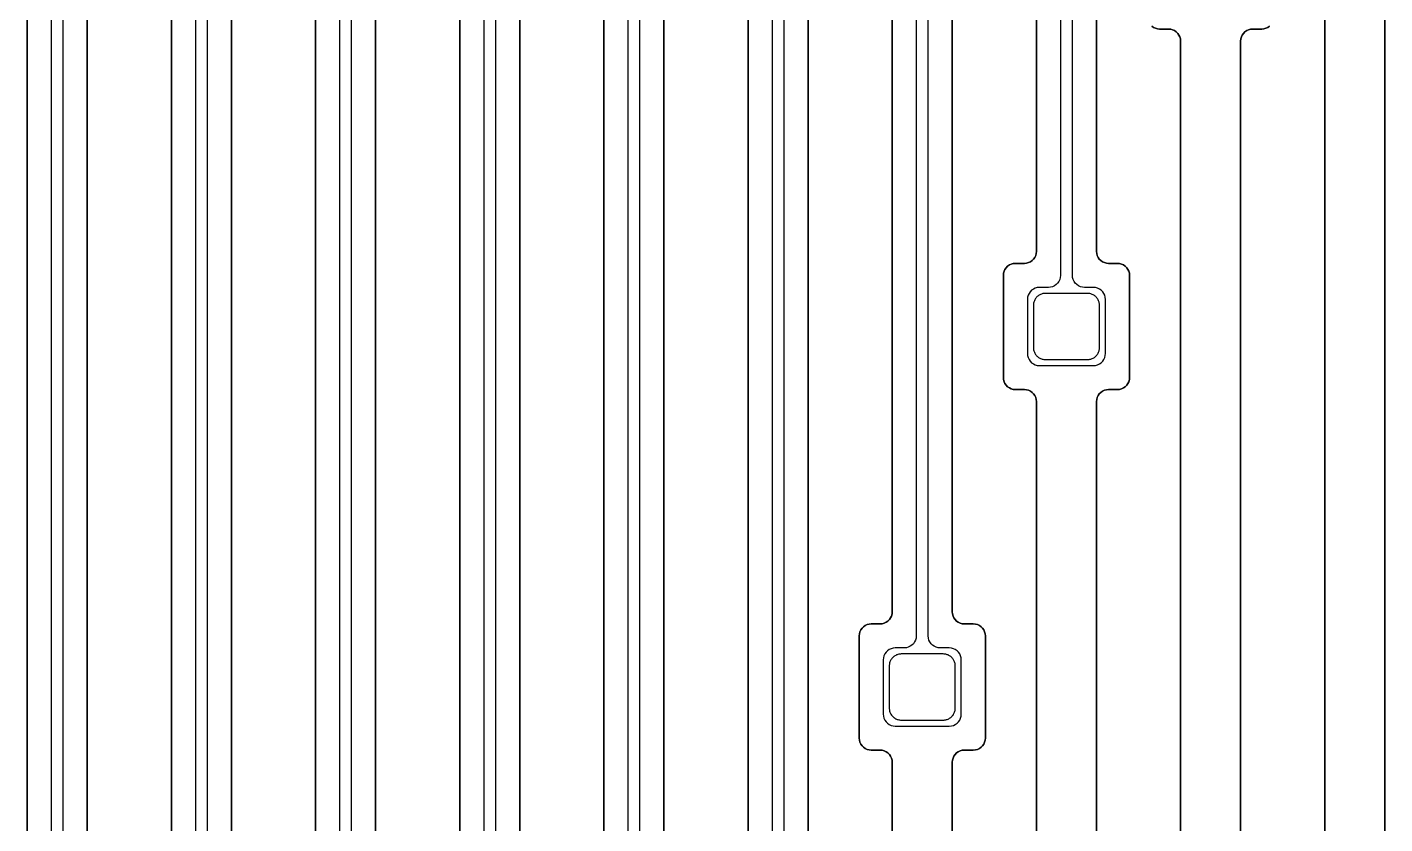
# Model space of a CAD drawing. Header units: metres. Extents: x -1550 to 1550, y -904 to 26100.
# Drawn here: x 252 to 478, y 3943.7 to 4076.3 of the extents above; entities that cross this region are included whole.
import ezdxf

# ---------------------------------------------------------------- set-up
doc = ezdxf.new("R2010")
doc.units = ezdxf.units.M
for name, color, linetype in [('Electrodes', 2, 'CONTINUOUS'), ('Metal', 4, 'CONTINUOUS'), ('Polyimide', 3, 'CONTINUOUS'), ('Polyimide_Negative', 5, 'CONTINUOUS')]:
    doc.layers.add(name, color=color, linetype=linetype)

msp = doc.modelspace()

# ---------------------------------------------------------------- linework, layer by layer
at = {"layer": 'Electrodes'}
for points in [[(428.5, 4021.01), (428.64, 4021.01), (428.77, 4021.03), (428.91, 4021.05), (429.04, 4021.08), (429.17, 4021.12), (429.3, 4021.17), (429.42, 4021.23), (429.54, 4021.3), (429.65, 4021.37), (429.76, 4021.46), (429.87, 4021.55), (429.96, 4021.64), (430.05, 4021.75), (430.13, 4021.85), (430.21, 4021.97), (430.28, 4022.09), (430.33, 4022.21), (430.38, 4022.34), (430.43, 4022.47), (430.46, 4022.6), (430.48, 4022.74), (430.5, 4022.87), (430.5, 4023.01), (430.5, 4030.01), (430.5, 4030.14), (430.48, 4030.28), (430.46, 4030.41), (430.43, 4030.55), (430.38, 4030.68), (430.33, 4030.8), (430.28, 4030.93), (430.21, 4031.05), (430.13, 4031.16), (430.05, 4031.27), (429.96, 4031.37), (429.87, 4031.47), (429.76, 4031.56), (429.65, 4031.64), (429.54, 4031.72), (429.42, 4031.78), (429.3, 4031.84), (429.17, 4031.89), (429.04, 4031.93), (428.91, 4031.97), (428.77, 4031.99), (428.64, 4032), (428.5, 4032.01), (421.5, 4032.01), (421.36, 4032), (421.23, 4031.99), (421.09, 4031.97), (420.96, 4031.93), (420.83, 4031.89), (420.7, 4031.84), (420.58, 4031.78), (420.46, 4031.72), (420.35, 4031.64), (420.24, 4031.56), (420.13, 4031.47), (420.04, 4031.37), (419.95, 4031.27), (419.87, 4031.16), (419.79, 4031.05), (419.72, 4030.93), (419.67, 4030.8), (419.62, 4030.68), (419.57, 4030.55), (419.54, 4030.41), (419.52, 4030.28), (419.5, 4030.14), (419.5, 4030.01), (419.5, 4023.01), (419.5, 4022.87), (419.52, 4022.74), (419.54, 4022.6), (419.57, 4022.47), (419.62, 4022.34), (419.67, 4022.21), (419.72, 4022.09), (419.79, 4021.97), (419.87, 4021.85), (419.95, 4021.75), (420.04, 4021.64), (420.13, 4021.55), (420.24, 4021.46), (420.35, 4021.37), (420.46, 4021.3), (420.58, 4021.23), (420.7, 4021.17), (420.83, 4021.12), (420.96, 4021.08), (421.09, 4021.05), (421.23, 4021.03), (421.36, 4021.01), (421.5, 4021.01), (428.5, 4021.01)], [(404.5, 3961.01), (404.64, 3961.01), (404.77, 3961.03), (404.91, 3961.05), (405.04, 3961.08), (405.17, 3961.12), (405.3, 3961.17), (405.42, 3961.23), (405.54, 3961.3), (405.65, 3961.37), (405.76, 3961.46), (405.87, 3961.55), (405.96, 3961.64), (406.05, 3961.75), (406.13, 3961.85), (406.21, 3961.97), (406.28, 3962.09), (406.33, 3962.21), (406.38, 3962.34), (406.43, 3962.47), (406.46, 3962.6), (406.48, 3962.74), (406.5, 3962.87), (406.5, 3963.01), (406.5, 3970.01), (406.5, 3970.14), (406.48, 3970.28), (406.46, 3970.41), (406.43, 3970.55), (406.38, 3970.68), (406.33, 3970.8), (406.28, 3970.93), (406.21, 3971.05), (406.13, 3971.16), (406.05, 3971.27), (405.96, 3971.37), (405.87, 3971.47), (405.76, 3971.56), (405.65, 3971.64), (405.54, 3971.72), (405.42, 3971.78), (405.3, 3971.84), (405.17, 3971.89), (405.04, 3971.93), (404.91, 3971.97), (404.77, 3971.99), (404.64, 3972), (404.5, 3972.01), (397.5, 3972.01), (397.36, 3972), (397.23, 3971.99), (397.09, 3971.97), (396.96, 3971.93), (396.83, 3971.89), (396.7, 3971.84), (396.58, 3971.78), (396.46, 3971.72), (396.35, 3971.64), (396.24, 3971.56), (396.13, 3971.47), (396.04, 3971.37), (395.95, 3971.27), (395.87, 3971.16), (395.79, 3971.05), (395.72, 3970.93), (395.67, 3970.8), (395.62, 3970.68), (395.57, 3970.55), (395.54, 3970.41), (395.52, 3970.28), (395.5, 3970.14), (395.5, 3970.01), (395.5, 3963.01), (395.5, 3962.87), (395.52, 3962.74), (395.54, 3962.6), (395.57, 3962.47), (395.62, 3962.34), (395.67, 3962.21), (395.72, 3962.09), (395.79, 3961.97), (395.87, 3961.85), (395.95, 3961.75), (396.04, 3961.64), (396.13, 3961.55), (396.24, 3961.46), (396.35, 3961.37), (396.46, 3961.3), (396.58, 3961.23), (396.7, 3961.17), (396.83, 3961.12), (396.96, 3961.08), (397.09, 3961.05), (397.23, 3961.03), (397.36, 3961.01), (397.5, 3961.01), (404.5, 3961.01)]]:
    msp.add_lwpolyline(points, close=True, dxfattribs=at)
at = {"layer": 'Metal'}
for points in [[(256, 11993.5), (256, 2548.18)], [(258, 2548.18), (258, 11993.5)], [(280, 11993.5), (280, 2802.15)], [(282, 2802.15), (282, 11993.5)], [(304, 11993.5), (304, 3056.12)], [(306, 3056.12), (306, 11993.5)], [(328, 11993.5), (328, 3310.09)], [(330, 3310.09), (330, 11993.5)], [(352, 11993.5), (352, 3564.06)], [(354, 3564.06), (354, 11993.5)], [(376, 11993.5), (376, 3818.02)], [(378, 3818.02), (378, 11993.5)], [(400, 11993.5), (400, 3975.01), (399.97, 3974.66), (399.88, 3974.32), (399.73, 3974.01), (399.53, 3973.72), (399.29, 3973.48), (399, 3973.28), (398.68, 3973.13), (398.35, 3973.04), (398, 3973.01), (396.5, 3973.01), (396.15, 3972.98), (395.82, 3972.89), (395.5, 3972.74), (395.21, 3972.54), (394.97, 3972.29), (394.77, 3972.01), (394.62, 3971.69), (394.53, 3971.36), (394.5, 3971.01), (394.5, 3962.01), (394.53, 3961.66), (394.62, 3961.32), (394.77, 3961.01), (394.97, 3960.72), (395.21, 3960.48), (395.5, 3960.28), (395.82, 3960.13), (396.15, 3960.04), (396.5, 3960.01), (405.5, 3960.01), (405.85, 3960.04), (406.18, 3960.13), (406.5, 3960.28), (406.79, 3960.48), (407.03, 3960.72), (407.23, 3961.01), (407.38, 3961.32), (407.47, 3961.66), (407.5, 3962.01), (407.5, 3971.01), (407.47, 3971.36), (407.38, 3971.69), (407.23, 3972.01), (407.03, 3972.29), (406.79, 3972.54), (406.5, 3972.74), (406.18, 3972.89), (405.85, 3972.98), (405.5, 3973.01), (404, 3973.01), (403.65, 3973.04), (403.32, 3973.13), (403, 3973.28), (402.71, 3973.48), (402.47, 3973.72), (402.27, 3974.01), (402.12, 3974.32), (402.03, 3974.66), (402, 3975.01), (402, 11993.5)], [(424, 11993.5), (424, 4035.01), (423.97, 4034.66), (423.88, 4034.32), (423.73, 4034.01), (423.53, 4033.72), (423.29, 4033.48), (423, 4033.28), (422.68, 4033.13), (422.35, 4033.04), (422, 4033.01), (420.5, 4033.01), (420.15, 4032.98), (419.82, 4032.89), (419.5, 4032.74), (419.21, 4032.54), (418.97, 4032.29), (418.77, 4032.01), (418.62, 4031.69), (418.53, 4031.36), (418.5, 4031.01), (418.5, 4022.01), (418.53, 4021.66), (418.62, 4021.32), (418.77, 4021.01), (418.97, 4020.72), (419.21, 4020.48), (419.5, 4020.28), (419.82, 4020.13), (420.15, 4020.04), (420.5, 4020.01), (429.5, 4020.01), (429.85, 4020.04), (430.18, 4020.13), (430.5, 4020.28), (430.79, 4020.48), (431.03, 4020.72), (431.23, 4021.01), (431.38, 4021.32), (431.47, 4021.66), (431.5, 4022.01), (431.5, 4031.01), (431.47, 4031.36), (431.38, 4031.69), (431.23, 4032.01), (431.03, 4032.29), (430.79, 4032.54), (430.5, 4032.74), (430.18, 4032.89), (429.85, 4032.98), (429.5, 4033.01), (428, 4033.01), (427.65, 4033.04), (427.32, 4033.13), (427, 4033.28), (426.71, 4033.48), (426.47, 4033.72), (426.27, 4034.01), (426.12, 4034.32), (426.03, 4034.66), (426, 4035.01), (426, 11993.5)]]:
    msp.add_lwpolyline(points, dxfattribs=at)
at = {"layer": 'Polyimide'}
for points in [[(252, 2552.18), (252, 11978.5)], [(262, 11978.5), (262, 2552.18)], [(276, 2806.15), (276, 11978.5)], [(286, 11978.5), (286, 2806.15)], [(300, 3060.12), (300, 11978.5)], [(310, 11978.5), (310, 3060.12)], [(324, 3314.09), (324, 11978.5)], [(334, 11978.5), (334, 3314.09)], [(348, 3568.06), (348, 11978.5)], [(358, 11978.5), (358, 3568.06)], [(372, 3822.02), (372, 11978.5)], [(382, 11978.5), (382, 3822.02)], [(396, 3706.01), (396, 3954.01), (395.97, 3954.36), (395.88, 3954.69), (395.73, 3955.01), (395.53, 3955.29), (395.29, 3955.54), (395, 3955.74), (394.68, 3955.89), (394.35, 3955.98), (394, 3956.01), (392.5, 3956.01), (392.15, 3956.04), (391.82, 3956.13), (391.5, 3956.28), (391.21, 3956.48), (390.97, 3956.72), (390.77, 3957.01), (390.62, 3957.32), (390.53, 3957.66), (390.5, 3958.01), (390.5, 3975.01), (390.53, 3975.36), (390.62, 3975.69), (390.77, 3976.01), (390.97, 3976.29), (391.21, 3976.54), (391.5, 3976.74), (391.82, 3976.89), (392.15, 3976.98), (392.5, 3977.01), (394, 3977.01), (394.35, 3977.04), (394.68, 3977.13), (395, 3977.28), (395.29, 3977.48), (395.53, 3977.72), (395.73, 3978.01), (395.88, 3978.32), (395.97, 3978.66), (396, 3979.01), (396, 11978.5)], [(406, 11978.5), (406, 3979.01), (406.03, 3978.66), (406.12, 3978.32), (406.27, 3978.01), (406.47, 3977.72), (406.71, 3977.48), (407, 3977.28), (407.32, 3977.13), (407.65, 3977.04), (408, 3977.01), (409.5, 3977.01), (409.85, 3976.98), (410.18, 3976.89), (410.5, 3976.74), (410.79, 3976.54), (411.03, 3976.29), (411.23, 3976.01), (411.38, 3975.69), (411.47, 3975.36), (411.5, 3975.01), (411.5, 3958.01), (411.47, 3957.66), (411.38, 3957.32), (411.23, 3957.01), (411.03, 3956.72), (410.79, 3956.48), (410.5, 3956.28), (410.18, 3956.13), (409.85, 3956.04), (409.5, 3956.01), (408, 3956.01), (407.65, 3955.98), (407.32, 3955.89), (407, 3955.74), (406.71, 3955.54), (406.47, 3955.29), (406.27, 3955.01), (406.12, 3954.69), (406.03, 3954.36), (406, 3954.01), (406, 3706.01)], [(420, 3766.01), (420, 4014.01), (419.97, 4014.36), (419.88, 4014.69), (419.73, 4015.01), (419.53, 4015.29), (419.29, 4015.54), (419, 4015.74), (418.68, 4015.89), (418.35, 4015.98), (418, 4016.01), (416.5, 4016.01), (416.15, 4016.04), (415.82, 4016.13), (415.5, 4016.28), (415.21, 4016.48), (414.97, 4016.72), (414.77, 4017.01), (414.62, 4017.32), (414.53, 4017.66), (414.5, 4018.01), (414.5, 4035.01), (414.53, 4035.36), (414.62, 4035.69), (414.77, 4036.01), (414.97, 4036.29), (415.21, 4036.54), (415.5, 4036.74), (415.82, 4036.89), (416.15, 4036.98), (416.5, 4037.01), (418, 4037.01), (418.35, 4037.04), (418.68, 4037.13), (419, 4037.28), (419.29, 4037.48), (419.53, 4037.72), (419.73, 4038.01), (419.88, 4038.32), (419.97, 4038.66), (420, 4039.01), (420, 11978.5)], [(430, 11978.5), (430, 4039.01), (430.03, 4038.66), (430.12, 4038.32), (430.27, 4038.01), (430.47, 4037.72), (430.71, 4037.48), (431, 4037.28), (431.32, 4037.13), (431.65, 4037.04), (432, 4037.01), (433.5, 4037.01), (433.85, 4036.98), (434.18, 4036.89), (434.5, 4036.74), (434.79, 4036.54), (435.03, 4036.29), (435.23, 4036.01), (435.38, 4035.69), (435.47, 4035.36), (435.5, 4035.01), (435.5, 4018.01), (435.47, 4017.66), (435.38, 4017.32), (435.23, 4017.01), (435.03, 4016.72), (434.79, 4016.48), (434.5, 4016.28), (434.18, 4016.13), (433.85, 4016.04), (433.5, 4016.01), (432, 4016.01), (431.65, 4015.98), (431.32, 4015.89), (431, 4015.74), (430.71, 4015.54), (430.47, 4015.29), (430.27, 4015.01), (430.12, 4014.69), (430.03, 4014.36), (430, 4014.01), (430, 3766.01)], [(468, 3886.01), (468, 4134.01)], [(478, 4134.01), (478, 3886.01)], [(444, 3826.01), (444, 4074.01), (443.97, 4074.36), (443.88, 4074.69), (443.73, 4075.01), (443.53, 4075.29), (443.29, 4075.54), (443, 4075.74), (442.68, 4075.89), (442.35, 4075.98), (442, 4076.01), (440.5, 4076.01), (440.15, 4076.04), (439.82, 4076.13), (439.5, 4076.28), (439.21, 4076.48)], [(458.79, 4076.48), (458.5, 4076.28), (458.18, 4076.13), (457.85, 4076.04), (457.5, 4076.01), (456, 4076.01), (455.65, 4075.98), (455.32, 4075.89), (455, 4075.74), (454.71, 4075.54), (454.47, 4075.29), (454.27, 4075.01), (454.12, 4074.69), (454.03, 4074.36), (454, 4074.01), (454, 3826.01)]]:
    msp.add_lwpolyline(points, dxfattribs=at)
at = {"layer": 'Polyimide_Negative'}
for points in [[(252, 11978.5), (252, 2552.18)], [(262, 2552.18), (262, 11978.5)], [(276, 11978.5), (276, 2806.15)], [(286, 2806.15), (286, 11978.5)], [(300, 11978.5), (300, 3060.12)], [(310, 3060.12), (310, 11978.5)], [(324, 11978.5), (324, 3314.09)], [(334, 3314.09), (334, 11978.5)], [(348, 11978.5), (348, 3568.06)], [(358, 3568.06), (358, 11978.5)], [(372, 11978.5), (372, 3822.02)], [(382, 3822.02), (382, 11978.5)], [(396, 11978.5), (396, 3979.01), (395.97, 3978.66), (395.88, 3978.32), (395.73, 3978.01), (395.53, 3977.72), (395.29, 3977.48), (395, 3977.28), (394.68, 3977.13), (394.35, 3977.04), (394, 3977.01), (392.5, 3977.01), (392.15, 3976.98), (391.82, 3976.89), (391.5, 3976.74), (391.21, 3976.54), (390.97, 3976.29), (390.77, 3976.01), (390.62, 3975.69), (390.53, 3975.36), (390.5, 3975.01), (390.5, 3958.01), (390.53, 3957.66), (390.62, 3957.32), (390.77, 3957.01), (390.97, 3956.72), (391.21, 3956.48), (391.5, 3956.28), (391.82, 3956.13), (392.15, 3956.04), (392.5, 3956.01), (394, 3956.01), (394.35, 3955.98), (394.68, 3955.89), (395, 3955.74), (395.29, 3955.54), (395.53, 3955.29), (395.73, 3955.01), (395.88, 3954.69), (395.97, 3954.36), (396, 3954.01), (396, 3706.01)], [(406, 3706.01), (406, 3954.01), (406.03, 3954.36), (406.12, 3954.69), (406.27, 3955.01), (406.47, 3955.29), (406.71, 3955.54), (407, 3955.74), (407.32, 3955.89), (407.65, 3955.98), (408, 3956.01), (409.5, 3956.01), (409.85, 3956.04), (410.18, 3956.13), (410.5, 3956.28), (410.79, 3956.48), (411.03, 3956.72), (411.23, 3957.01), (411.38, 3957.32), (411.47, 3957.66), (411.5, 3958.01), (411.5, 3975.01), (411.47, 3975.36), (411.38, 3975.69), (411.23, 3976.01), (411.03, 3976.29), (410.79, 3976.54), (410.5, 3976.74), (410.18, 3976.89), (409.85, 3976.98), (409.5, 3977.01), (408, 3977.01), (407.65, 3977.04), (407.32, 3977.13), (407, 3977.28), (406.71, 3977.48), (406.47, 3977.72), (406.27, 3978.01), (406.12, 3978.32), (406.03, 3978.66), (406, 3979.01), (406, 11978.5)], [(420, 11978.5), (420, 4039.01), (419.97, 4038.66), (419.88, 4038.32), (419.73, 4038.01), (419.53, 4037.72), (419.29, 4037.48), (419, 4037.28), (418.68, 4037.13), (418.35, 4037.04), (418, 4037.01), (416.5, 4037.01), (416.15, 4036.98), (415.82, 4036.89), (415.5, 4036.74), (415.21, 4036.54), (414.97, 4036.29), (414.77, 4036.01), (414.62, 4035.69), (414.53, 4035.36), (414.5, 4035.01), (414.5, 4018.01), (414.53, 4017.66), (414.62, 4017.32), (414.77, 4017.01), (414.97, 4016.72), (415.21, 4016.48), (415.5, 4016.28), (415.82, 4016.13), (416.15, 4016.04), (416.5, 4016.01), (418, 4016.01), (418.35, 4015.98), (418.68, 4015.89), (419, 4015.74), (419.29, 4015.54), (419.53, 4015.29), (419.73, 4015.01), (419.88, 4014.69), (419.97, 4014.36), (420, 4014.01), (420, 3766.01)], [(430, 3766.01), (430, 4014.01), (430.03, 4014.36), (430.12, 4014.69), (430.27, 4015.01), (430.47, 4015.29), (430.71, 4015.54), (431, 4015.74), (431.32, 4015.89), (431.65, 4015.98), (432, 4016.01), (433.5, 4016.01), (433.85, 4016.04), (434.18, 4016.13), (434.5, 4016.28), (434.79, 4016.48), (435.03, 4016.72), (435.23, 4017.01), (435.38, 4017.32), (435.47, 4017.66), (435.5, 4018.01), (435.5, 4035.01), (435.47, 4035.36), (435.38, 4035.69), (435.23, 4036.01), (435.03, 4036.29), (434.79, 4036.54), (434.5, 4036.74), (434.18, 4036.89), (433.85, 4036.98), (433.5, 4037.01), (432, 4037.01), (431.65, 4037.04), (431.32, 4037.13), (431, 4037.28), (430.71, 4037.48), (430.47, 4037.72), (430.27, 4038.01), (430.12, 4038.32), (430.03, 4038.66), (430, 4039.01), (430, 11978.5)], [(468, 4134.01), (468, 3886.01)], [(478, 3886.01), (478, 4134.01)], [(439.21, 4076.48), (439.5, 4076.28), (439.82, 4076.13), (440.15, 4076.04), (440.5, 4076.01), (442, 4076.01), (442.35, 4075.98), (442.68, 4075.89), (443, 4075.74), (443.29, 4075.54), (443.53, 4075.29), (443.73, 4075.01), (443.88, 4074.69), (443.97, 4074.36), (444, 4074.01), (444, 3826.01)], [(454, 3826.01), (454, 4074.01), (454.03, 4074.36), (454.12, 4074.69), (454.27, 4075.01), (454.47, 4075.29), (454.71, 4075.54), (455, 4075.74), (455.32, 4075.89), (455.65, 4075.98), (456, 4076.01), (457.5, 4076.01), (457.85, 4076.04), (458.18, 4076.13), (458.5, 4076.28), (458.79, 4076.48)]]:
    msp.add_lwpolyline(points, dxfattribs=at)

doc.saveas('drawing.dxf')
